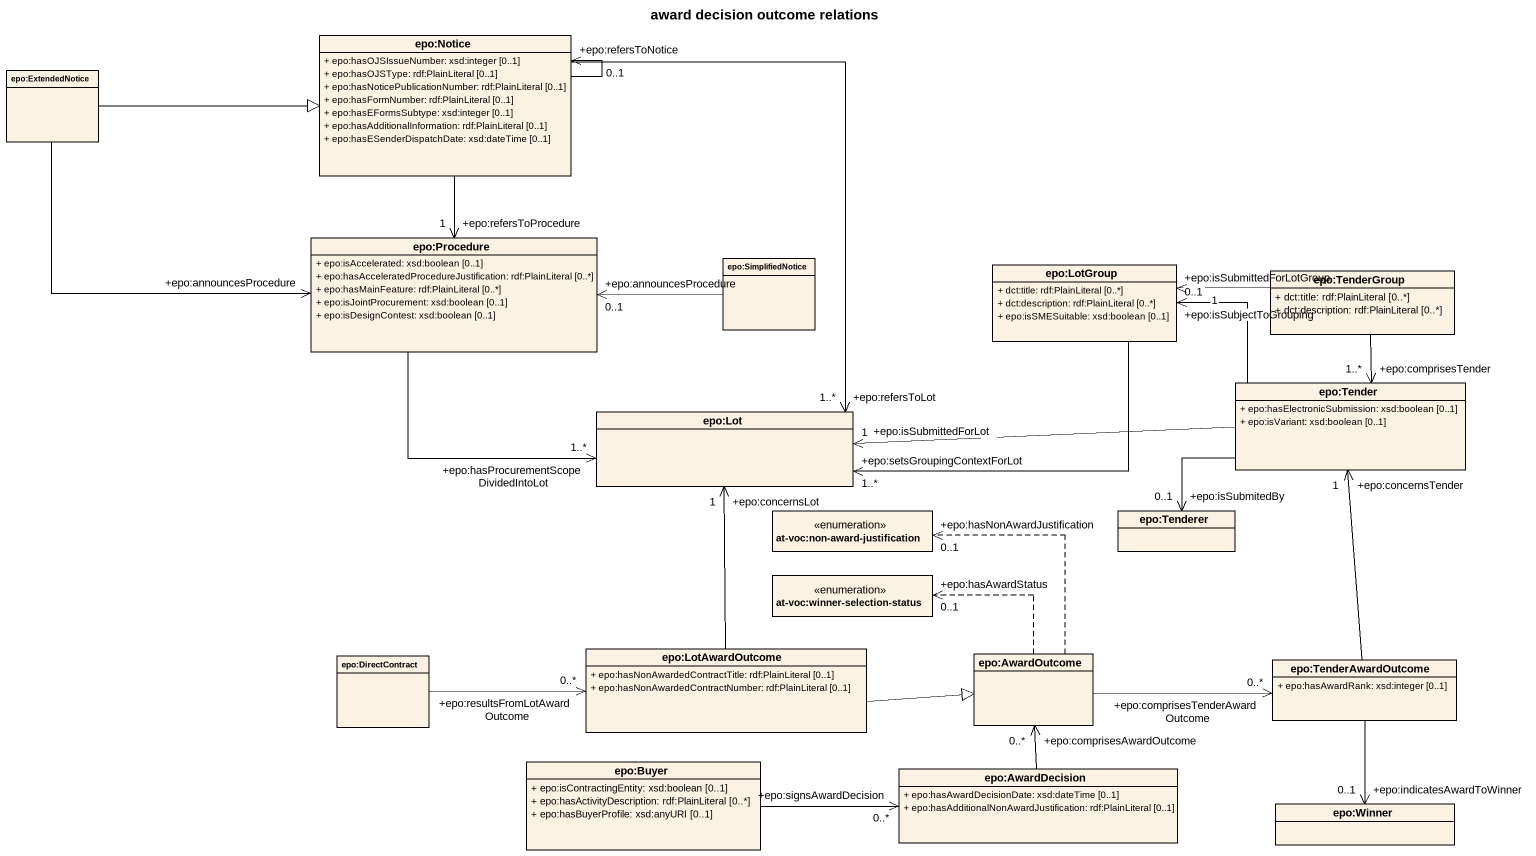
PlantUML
@startuml
title award decision outcome relations
hide circle
hide empty members
skinparam classAttributeIconSize 0
class "epo:Notice" as epo_Notice {
  + epo:hasOJSIssueNumber: xsd:integer [0..1]
  + epo:hasOJSType: rdf:PlainLiteral [0..1]
  + epo:hasNoticePublicationNumber: rdf:PlainLiteral [0..1]
  + epo:hasFormNumber: rdf:PlainLiteral [0..1]
  + epo:hasEFormsSubtype: xsd:integer [0..1]
  + epo:hasAdditionalInformation: rdf:PlainLiteral [0..1]
  + epo:hasESenderDispatchDate: xsd:dateTime [0..1]
}
class "epo:ExtendedNotice" as epo_ExtendedNotice
class "epo:Procedure" as epo_Procedure {
  + epo:isAccelerated: xsd:boolean [0..1]
  + epo:hasAcceleratedProcedureJustification: rdf:PlainLiteral [0..*]
  + epo:hasMainFeature: rdf:PlainLiteral [0..*]
  + epo:isJointProcurement: xsd:boolean [0..1]
  + epo:isDesignContest: xsd:boolean [0..1]
}
class "epo:SimplifiedNotice" as epo_SimplifiedNotice
class "epo:LotGroup" as epo_LotGroup {
  + dct:title: rdf:PlainLiteral [0..*]
  + dct:description: rdf:PlainLiteral [0..*]
  + epo:isSMESuitable: xsd:boolean [0..1]
}
class "epo:TenderGroup" as epo_TenderGroup {
  + dct:title: rdf:PlainLiteral [0..*]
  + dct:description: rdf:PlainLiteral [0..*]
}
class "epo:Lot" as epo_Lot
class "epo:Tender" as epo_Tender {
  + epo:hasElectronicSubmission: xsd:boolean [0..1]
  + epo:isVariant: xsd:boolean [0..1]
}
enum "at-voc:non-award-justification" as at_voc_non_award
class "epo:Tenderer" as epo_Tenderer
enum "at-voc:winner-selection-status" as at_voc_winner_selection
class "epo:LotAwardOutcome" as epo_LotAwardOutcome {
  + epo:hasNonAwardedContractTitle: rdf:PlainLiteral [0..1]
  + epo:hasNonAwardedContractNumber: rdf:PlainLiteral [0..1]
}
class "epo:DirectContract" as epo_DirectContract
class "epo:AwardOutcome" as epo_AwardOutcome
class "epo:TenderAwardOutcome" as epo_TenderAwardOutcome {
  + epo:hasAwardRank: xsd:integer [0..1]
}
class "epo:Buyer" as epo_Buyer {
  + epo:isContractingEntity: xsd:boolean [0..1]
  + epo:hasActivityDescription: rdf:PlainLiteral [0..*]
  + epo:hasBuyerProfile: xsd:anyURI [0..1]
}
class "epo:AwardDecision" as epo_AwardDecision {
  + epo:hasAwardDecisionDate: xsd:dateTime [0..1]
  + epo:hasAdditionalNonAwardJustification: rdf:PlainLiteral [0..1]
}
class "epo:Winner" as epo_Winner
epo_Notice --> "+epo:refersToNotice\n0..1" epo_Notice
epo_Notice --> "+epo:refersToProcedure\n1" epo_Procedure
epo_Notice --> "+epo:refersToLot\n1..*" epo_Lot
epo_ExtendedNotice -right-|> epo_Notice
epo_ExtendedNotice -right-> "+epo:announcesProcedure" epo_Procedure
epo_Procedure -right-> "+epo:hasProcurementScopeDividedIntoLot\n1..*" epo_Lot
epo_SimplifiedNotice -left-> "+epo:announcesProcedure\n0..1" epo_Procedure
epo_LotGroup -left-> "+epo:setsGroupingContextForLot\n1..*" epo_Lot
epo_TenderGroup -left-> "+epo:isSubmittedForLotGroup\n1" epo_LotGroup
epo_TenderGroup --> "+epo:comprisesTender\n1..*" epo_Tender
epo_Tender -left-> "+epo:isSubjectToGrouping\n0..1" epo_LotGroup
epo_Tender -left-> "+epo:isSubmittedForLot\n1" epo_Lot
epo_Tender --> "+epo:isSubmitedBy\n0..1" epo_Tenderer
epo_LotAwardOutcome -up-> "+epo:concernsLot\n1" epo_Lot
epo_LotAwardOutcome -right-|> epo_AwardOutcome
epo_DirectContract -right-> "+epo:resultsFromLotAwardOutcome\n0..*" epo_LotAwardOutcome
epo_AwardOutcome .up.> "+epo:hasNonAwardJustification\n0..1" at_voc_non_award
epo_AwardOutcome .left.> "+epo:hasAwardStatus\n0..1" at_voc_winner_selection
epo_AwardOutcome -right-> "+epo:comprisesTenderAwardOutcome\n0..*" epo_TenderAwardOutcome
epo_TenderAwardOutcome -up-> "+epo:concernsTender\n1" epo_Tender
epo_TenderAwardOutcome --> "+epo:indicatesAwardToWinner\n0..1" epo_Winner
epo_Buyer -right-> "+epo:signsAwardDecision\n0..*" epo_AwardDecision
epo_AwardDecision -up-> "+epo:comprisesAwardOutcome\n0..*" epo_AwardOutcome
@enduml
